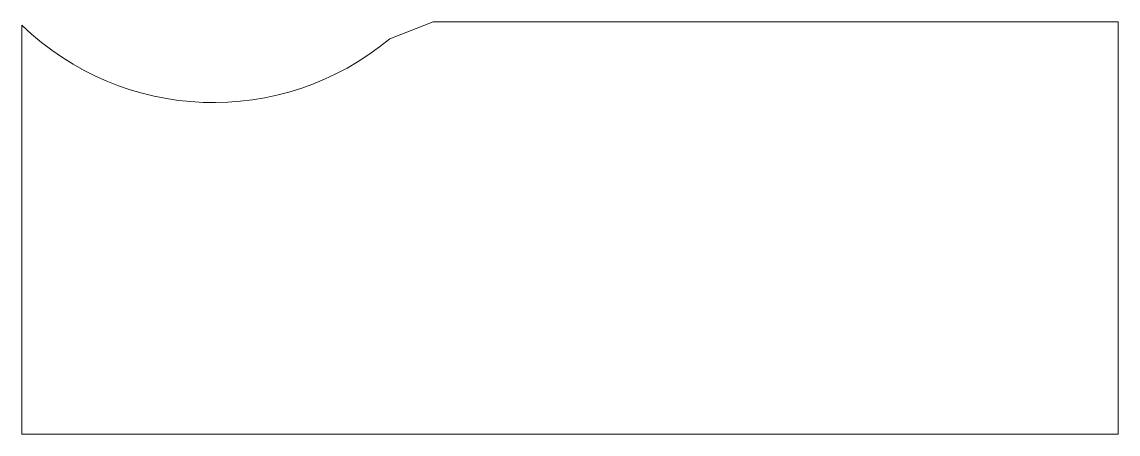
# Model space of a CAD drawing. Header units: millimetres. Extents: x -308 to 161, y 9 to 186.
import ezdxf

# ---------------------------------------------------------------- set-up
doc = ezdxf.new("R2010")
doc.units = ezdxf.units.MM

msp = doc.modelspace()

# ---------------------------------------------------------------- linework, layer by layer
at = {"color": 7, "linetype": 'Continuous', "lineweight": 15}
for p, q in [((-307.85, 184.15), (-307.85, 9)), ((-150.33, 178.33), (-131.81, 185.54)), ((161.5, 185.54), (-131.81, 185.54)), ((161.5, 9), (161.5, 185.54)), ((161.5, 9), (-307.85, 9))]:
    msp.add_line(p, q, dxfattribs=at)
msp.add_arc((-225.85, 269), 118, 225.9795, 309.7887, dxfattribs=at)

doc.saveas('drawing.dxf')
